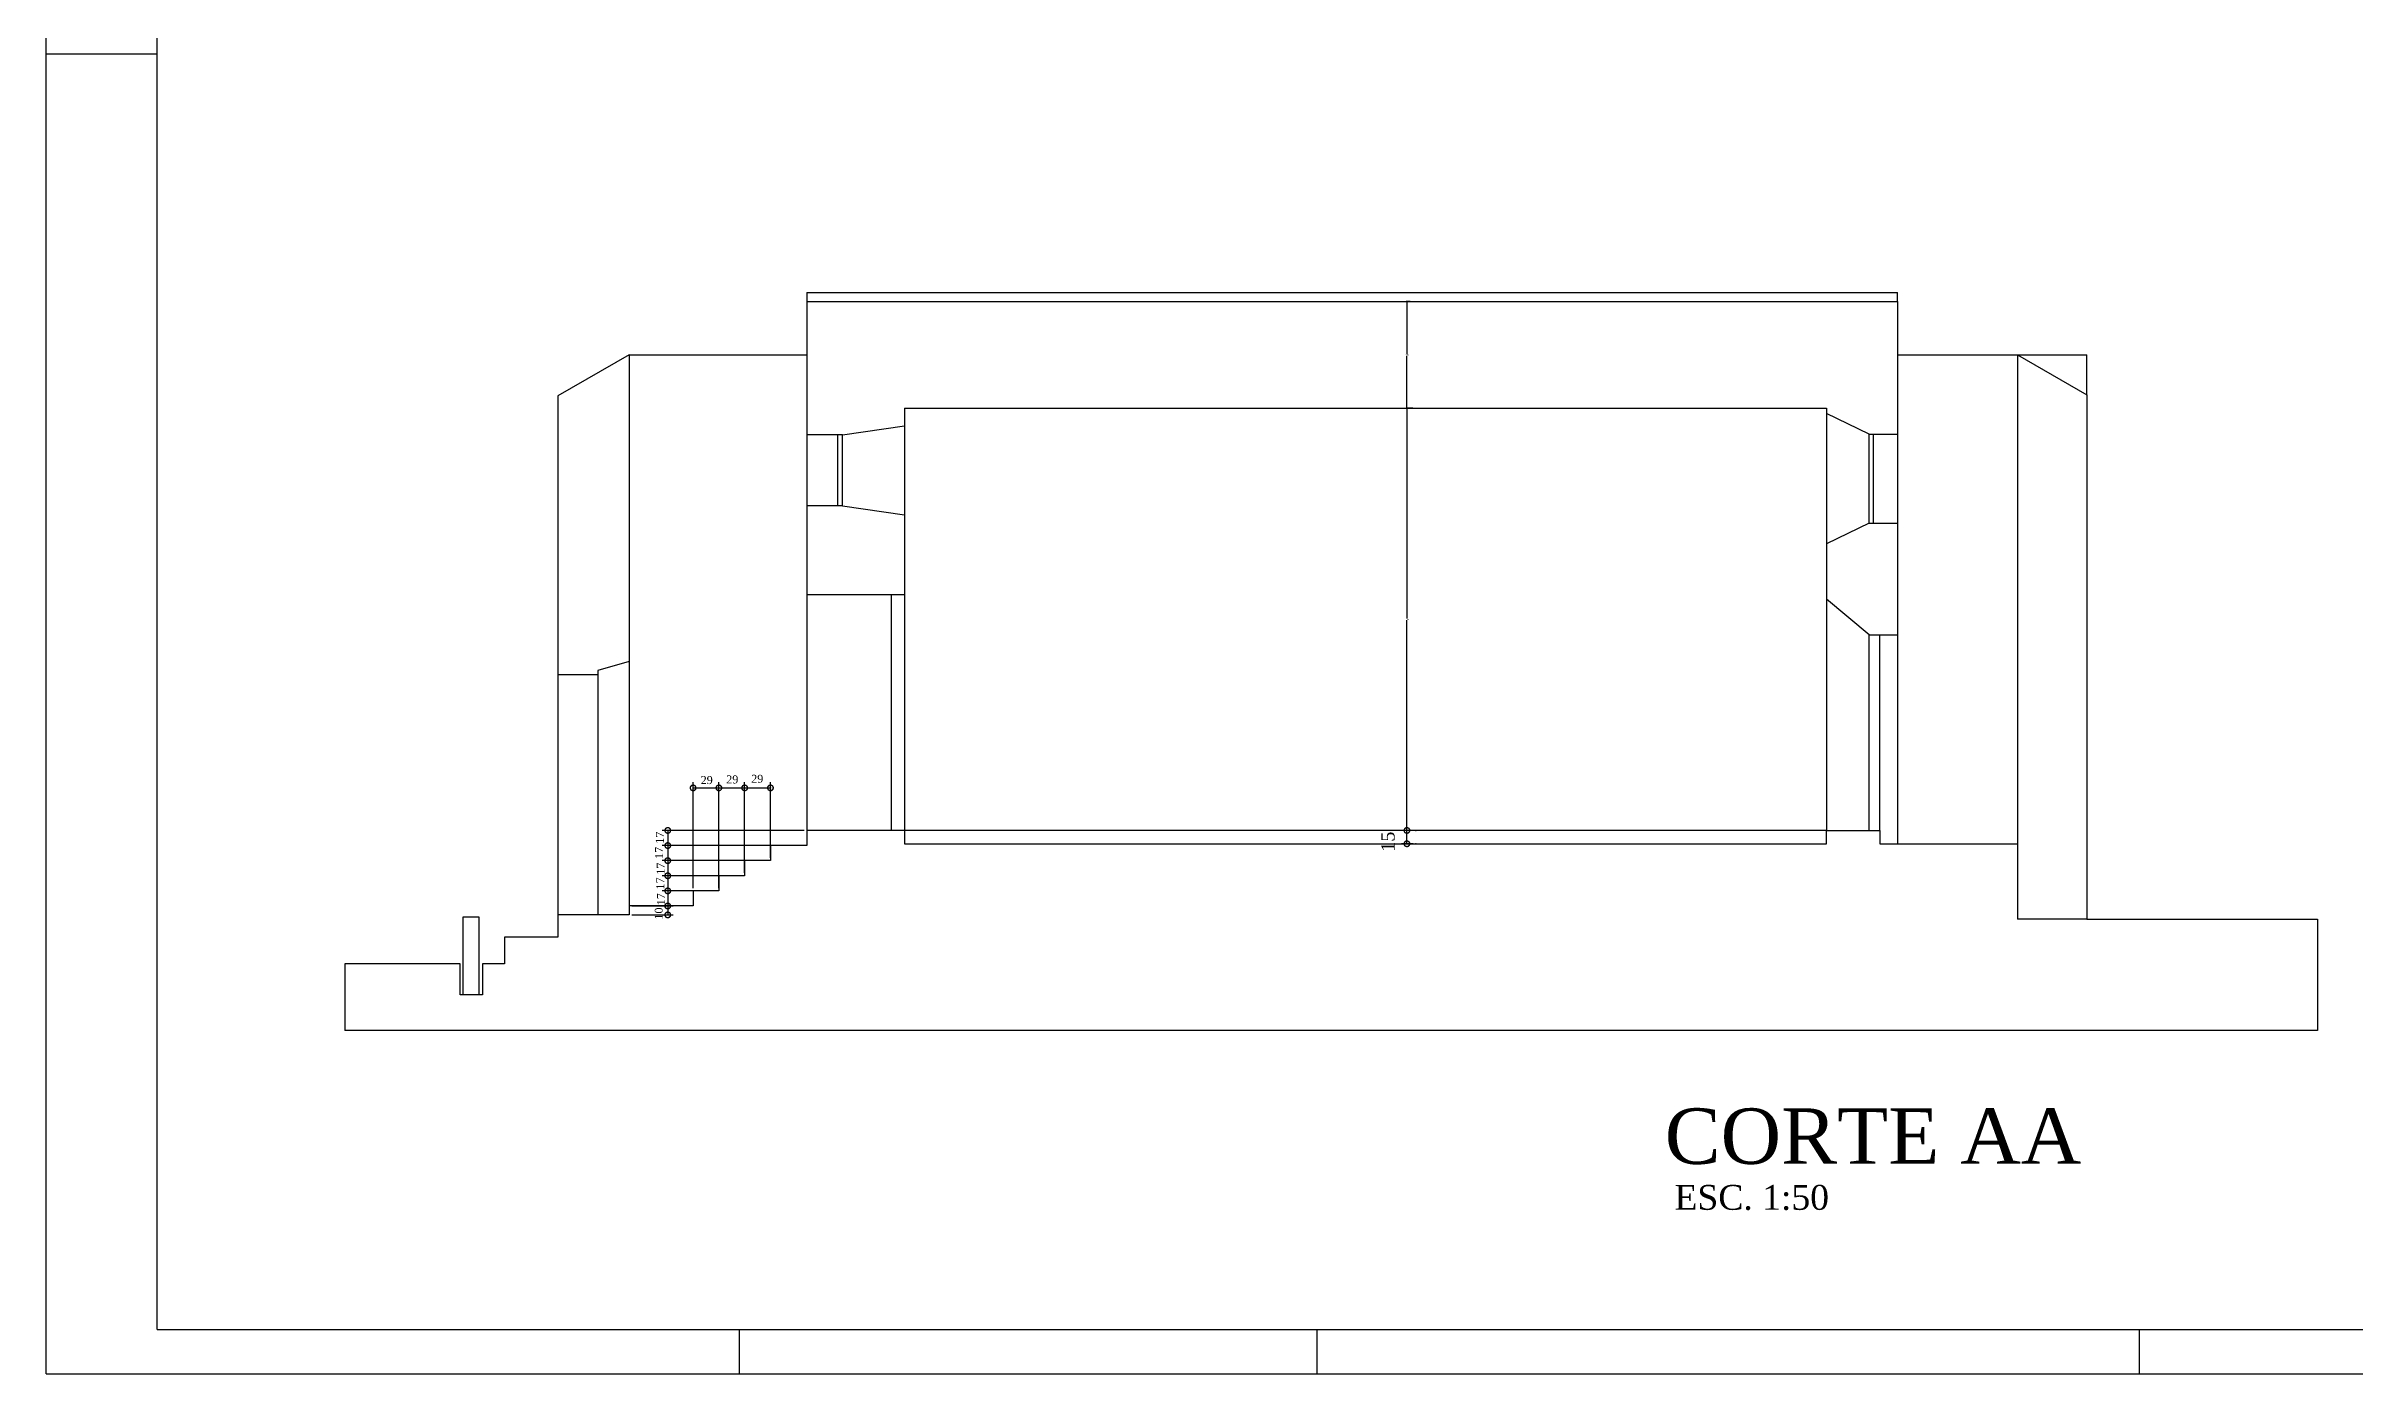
# Model space of a CAD drawing. Extents: x -873 to 2093, y -1229 to 202.
# Drawn here: x 146 to 665, y -401 to -102 of the extents above; entities that cross this region are included whole.
import ezdxf

# ---------------------------------------------------------------- set-up
doc = ezdxf.new("R2010")
doc.units = 0
doc.header["$MEASUREMENT"] = 0
doc.layers.get('0').update_dxf_attribs({"linetype": 'CONTINUOUS'})
doc.layers.get('DEFPOINTS').update_dxf_attribs({"linetype": 'CONTINUOUS'})
for name, color, linetype in [('COTAS', 1, 'CONTINUOUS'), ('ESQUADRIAS', 2, 'CONTINUOUS'), ('MARGEXT', 2, 'CONTINUOUS'), ('MARGINT', 6, 'CONTINUOUS'), ('PAREDE', 1, 'CONTINUOUS')]:
    doc.layers.add(name, color=color, linetype=linetype)
doc.styles.add('TIMES', font='TIMES.TTF')
doc.dimstyles.get("Standard").update_dxf_attribs({"dimtxt": 0.18, "dimasz": 0.18, "dimexe": 0.18, "dimexo": 0.0625, "dimgap": 0.09, "dimtad": 0, "dimtih": 1, "dimtoh": 1, "dimdec": 4, "dimzin": 0, "dimdsep": 46, "dimtxsty": 'STANDARD', "dimcen": 0.09, "dimadec": 0, "dimazin": 0, "dimtfac": 1, "dimtdec": 4, "dimtofl": 0, "dimtmove": 0, "dimatfit": 3, "dimfxl": 1, "dimtolj": 1, "dimtzin": 0, "dimarcsym": 0})

# ---------------------------------------------------------------- blocks, each defined once
blk = doc.blocks.new('_DOTSMALL')
at = {"color": 0, "linetype": 'ByBlock', "const_width": 0.5}
blk.add_lwpolyline([(-0.0625, 0, 1), (0.0625, 0, 1)], format="xyb", close=True, dxfattribs=at)
blk = doc.blocks.new('*D216')
at = {"color": 0, "linetype": 'ByBlock'}
for p, q in [((452.97, -183.24), (451.48, -183.24)), ((451.66, -183.42), (451.66, -230.56)), ((451.66, -278.06), (451.66, -230.92)), ((452.97, -278.24), (451.48, -278.24))]:
    blk.add_line(p, q, dxfattribs=at)
for points in [[(451.63, -183.42), (451.69, -183.42), (451.66, -183.24)], [(451.63, -278.06), (451.69, -278.06), (451.66, -278.24)]]:
    blk.add_solid(points, dxfattribs=at)
at = {"layer": 'DEFPOINTS', "color": 0, "linetype": 'ByBlock'}
for p in [(451.66, -183.24), (453.04, -183.24), (453.04, -278.24)]:
    blk.add_point(p, dxfattribs=at)
at = {"color": 0, "linetype": 'ByBlock', "insert": (451.66, -230.74), "char_height": 0.18, "attachment_point": 5}
blk.add_mtext('\\A1;95.0000', dxfattribs=at)
blk = doc.blocks.new('*D217')
at = {"color": 0, "linetype": 'ByBlock'}
for p, q in [((452.35, -159.24), (451.48, -159.24)), ((451.66, -159.42), (451.66, -171.06)), ((451.66, -183.06), (451.66, -171.42)), ((452.35, -183.24), (451.48, -183.24))]:
    blk.add_line(p, q, dxfattribs=at)
for points in [[(451.63, -159.42), (451.69, -159.42), (451.66, -159.24)], [(451.63, -183.06), (451.69, -183.06), (451.66, -183.24)]]:
    blk.add_solid(points, dxfattribs=at)
at = {"layer": 'DEFPOINTS', "color": 0, "linetype": 'ByBlock'}
for p in [(451.66, -159.24), (452.41, -159.24), (452.41, -183.24)]:
    blk.add_point(p, dxfattribs=at)
at = {"color": 0, "linetype": 'ByBlock', "insert": (451.66, -171.24), "char_height": 0.18, "attachment_point": 5}
blk.add_mtext('\\A1;24.0000', dxfattribs=at)

msp = doc.modelspace()

# ---------------------------------------------------------------- linework, layer by layer
at = {"color": 0, "linetype": 'ByBlock'}
for p, q in [((277.278449, -295.239666), (286.602758, -295.239666)), ((290.428449, -295.239666), (284.102758, -295.239666))]:
    msp.add_line(p, q, dxfattribs=at)
at = {"layer": 'COTAS', "linetype": 'ByBlock'}
for p, q in [((291.053449, -291.214666), (291.053449, -267.413303)), ((291.053449, -268.663303), (296.853449, -268.663303)), ((296.853449, -291.214666), (296.853449, -267.413303)), ((296.853449, -287.814666), (296.853449, -267.413303)), ((296.853449, -268.663303), (302.653449, -268.663303)), ((302.653449, -287.814666), (302.653449, -267.413303)), ((302.653449, -284.414666), (302.653449, -267.413303)), ((302.653449, -268.663303), (308.453449, -268.663303)), ((308.453449, -284.414666), (308.453449, -267.413303)), ((316.028449, -278.239666), (284.102758, -278.239666)), ((285.352758, -278.239666), (285.352758, -281.639666)), ((453.035112, -278.239666), (450.413446, -278.239666)), ((451.663446, -281.239666), (451.663446, -278.239666)), ((316.028449, -281.639666), (284.102758, -281.639666)), ((307.828449, -281.639666), (284.102758, -281.639666)), ((302.028449, -285.039666), (284.102758, -285.039666)), ((307.828449, -285.039666), (284.102758, -285.039666)), ((285.352758, -281.639666), (285.352758, -285.039666)), ((285.352758, -285.039666), (285.352758, -288.439666)), ((453.035112, -281.239666), (450.413446, -281.239666)), ((296.228449, -288.439666), (284.102758, -288.439666)), ((302.028449, -288.439666), (284.102758, -288.439666)), ((285.352758, -288.439666), (285.352758, -291.839666)), ((296.228449, -291.839666), (284.102758, -291.839666)), ((290.428449, -291.839666), (284.102758, -291.839666)), ((285.352758, -291.839666), (285.352758, -295.239666)), ((285.352758, -295.239666), (285.352758, -297.239666)), ((277.278449, -297.239666), (286.602758, -297.239666))]:
    msp.add_line(p, q, dxfattribs=at)
for p in [(296.853449, -268.663303), (302.653449, -268.663303), (308.453449, -268.663303), (451.663446, -278.239666), (453.660112, -278.239666), (285.352758, -281.639666), (285.352758, -285.039666), (453.660112, -281.239666), (285.352758, -288.439666), (285.352758, -291.839666), (285.352758, -295.239666), (285.352758, -297.239666)]:
    msp.add_point(p, dxfattribs=at)
at = {"layer": 'DEFPOINTS', "color": 0, "linetype": 'ByBlock'}
for p in [(316.653449, -278.239666), (302.653449, -285.039666), (302.653449, -285.039666), (308.453449, -281.639666), (308.453449, -285.039666), (308.453449, -285.039666), (316.653449, -281.639666), (296.853449, -288.439666), (296.853449, -288.439666), (302.653449, -288.439666), (302.653449, -288.439666), (276.653449, -295.239666), (291.053449, -291.839666), (291.053449, -291.839666), (291.053449, -295.239666), (296.853449, -291.839666), (296.853449, -291.839666), (276.653449, -297.239666)]:
    msp.add_point(p, dxfattribs=at)
at = {"layer": 'ESQUADRIAS', "color": 4}
for p, q in [((546.053449, -184.411268), (546.053449, -213.782812)), ((562.053449, -189.09704), (562.053449, -209.09704)), ((546.053449, -226.239666), (546.053449, -278.239666)), ((562.053449, -234.239666), (562.053449, -281.239666))]:
    msp.add_line(p, q, dxfattribs=at)
at = {"layer": 'ESQUADRIAS'}
for p, q in [((555.653449, -209.09704), (555.653449, -189.09704)), ((556.653449, -209.09704), (556.653449, -189.09704)), ((269.653449, -243.239666), (269.653449, -297.239666)), ((276.653449, -240.239666), (276.653449, -295.239666))]:
    msp.add_line(p, q, dxfattribs=at)
at = {"layer": 'ESQUADRIAS', "color": 2}
for p, q in [((555.653449, -278.239666), (555.653449, -234.239666)), ((558.053449, -278.239666), (558.053449, -234.239666))]:
    msp.add_line(p, q, dxfattribs=at)
at = {"layer": 'ESQUADRIAS', "color": 4}
for points in [[(316.653449, -189.239666), (316.653449, -205.239666)], [(338.653449, -187.239666), (338.653449, -207.239666)], [(316.653449, -225.239666), (316.653449, -278.239666)]]:
    msp.add_lwpolyline(points, dxfattribs=at)
at = {"layer": 'ESQUADRIAS'}
for points in [[(323.653449, -205.239666), (323.653449, -189.239666)], [(324.653449, -205.239666), (324.653449, -189.239666)], [(335.653449, -225.239666), (335.653449, -278.239666)], [(338.653449, -225.239666), (338.653449, -278.239666)]]:
    msp.add_lwpolyline(points, dxfattribs=at)
at = {"layer": 'MARGEXT'}
for p, q in [((145.500001, -400.5), (145.500001, 193.5)), ((145.500001, -103.5), (170.500001, -103.5)), ((301.500001, -400.5), (301.500001, -390.5)), ((431.500001, -400.5), (431.500001, -390.5)), ((616.500001, -400.5), (616.500001, -390.5)), ((145.500001, -400.5), (986.500001, -400.5))]:
    msp.add_line(p, q, dxfattribs=at)
at = {"layer": 'MARGINT'}
for q in [(170.500001, 183.5), (976.500001, -390.5)]:
    msp.add_line((170.500001, -390.5), q, dxfattribs=at)
at = {"layer": 'PAREDE', "color": 1}
for p, q in [((316.653449, -157.239666), (562.053449, -157.239666)), ((316.653449, -157.239666), (316.653449, -159.239666)), ((562.053449, -159.239666), (562.053449, -157.239666))]:
    msp.add_line(p, q, dxfattribs=at)
at = {"layer": 'PAREDE'}
for p, q in [((316.653449, -159.239666), (562.053449, -159.239666)), ((316.653449, -159.239666), (316.653449, -189.239666)), ((562.053449, -159.239666), (562.053449, -189.09704)), ((276.653449, -171.239666), (260.653449, -180.470435)), ((276.653449, -171.239666), (276.653449, -240.239666)), ((589.053449, -171.239666), (604.653449, -180.239666)), ((589.053449, -171.239666), (589.053449, -298.239666)), ((260.653449, -180.470435), (260.653449, -243.239666)), ((604.653449, -180.239666), (604.653449, -298.239666)), ((338.653449, -183.239666), (546.053449, -183.239666)), ((338.653449, -183.239666), (338.653449, -187.739666)), ((546.053449, -183.239666), (546.053449, -184.411268)), ((555.653449, -189.09704), (546.053449, -184.411268)), ((555.653449, -189.09704), (562.053449, -189.09704)), ((555.653449, -209.09704), (546.053449, -213.782812)), ((555.653449, -209.09704), (562.053449, -209.09704)), ((562.053449, -209.09704), (562.053449, -234.239666)), ((546.053449, -213.782812), (546.053449, -226.239666)), ((555.653449, -234.239666), (546.053449, -226.239666)), ((555.653449, -234.239666), (562.053449, -234.239666)), ((546.053449, -281.239666), (546.053449, -278.239666)), ((546.053449, -278.239666), (558.053449, -278.239666)), ((558.053449, -278.239666), (558.053449, -281.239666)), ((338.653449, -281.239666), (546.053449, -281.239666)), ((558.053449, -281.239666), (589.053449, -281.239666)), ((276.653449, -295.239666), (276.653449, -297.239666)), ((260.653449, -297.239666), (260.653449, -302.239666)), ((604.653449, -298.239666), (589.053449, -298.239666)), ((604.653449, -298.239666), (656.518202, -298.239666)), ((656.518202, -298.239666), (656.518202, -323.239666)), ((248.653449, -302.239666), (248.653449, -308.239666)), ((260.653449, -302.239666), (248.653449, -302.239666)), ((238.653449, -308.239666), (212.673173, -308.239666)), ((212.673173, -308.239666), (212.673173, -323.239666)), ((238.653449, -315.239666), (238.653449, -308.239666)), ((243.653449, -308.239666), (243.653449, -315.239666)), ((248.653449, -308.239666), (243.653449, -308.239666)), ((243.653449, -315.239666), (238.653449, -315.239666)), ((656.518202, -323.239666), (212.673173, -323.239666))]:
    msp.add_line(p, q, dxfattribs=at)
at = {"layer": 'PAREDE', "color": 2}
for p in [(562.053449, -171.239666), (604.653449, -180.239666)]:
    msp.add_line(p, (604.653449, -171.239666), dxfattribs=at)
at = {"layer": 'PAREDE', "color": 4}
for p, q in [((260.653449, -243.239666), (260.653449, -297.239666)), ((546.053449, -278.239666), (338.653449, -278.239666))]:
    msp.add_line(p, q, dxfattribs=at)
at = {"layer": 'PAREDE', "color": 2}
msp.add_lwpolyline([(276.653449, -171.239666), (316.653449, -171.239666)], dxfattribs=at)
at = {"layer": 'PAREDE'}
for points in [[(324.653449, -189.239666), (316.653449, -189.239666)], [(324.653449, -189.239666), (338.653449, -187.239666)], [(316.653449, -205.239666), (316.653449, -225.239666)], [(324.653449, -205.239666), (316.653449, -205.239666)], [(324.653449, -205.239666), (338.653449, -207.239666)], [(338.653449, -207.239666), (338.653449, -225.239666)], [(338.653449, -225.239666), (316.653449, -225.239666)], [(269.653449, -243.239666), (260.653449, -243.239666)], [(276.653449, -240.239666), (269.653449, -242.239666)], [(269.653449, -242.239666), (269.653449, -243.239666)], [(338.653449, -278.239666), (316.653449, -278.239666)], [(316.653449, -278.239666), (316.653449, -281.639666)], [(338.653449, -278.239666), (316.653449, -278.239666)], [(338.653449, -278.239666), (338.653449, -281.239666)], [(308.453449, -285.039666), (302.653449, -285.039666)], [(302.653449, -285.039666), (302.653449, -288.439666)], [(316.653449, -281.639666), (308.453449, -281.639666)], [(308.453449, -281.639666), (308.453449, -285.039666)], [(302.653449, -288.439666), (296.853449, -288.439666)], [(296.853449, -288.439666), (296.853449, -291.839666)], [(291.053449, -295.239666), (276.653449, -295.239666)], [(296.853449, -291.839666), (291.053449, -291.839666)], [(291.053449, -291.839666), (291.053449, -295.239666)], [(276.653449, -297.239666), (260.653449, -297.239666)]]:
    msp.add_lwpolyline(points, dxfattribs=at)
at = {"layer": 'PAREDE', "color": 4}
msp.add_lwpolyline([(242.881791, -315.239666), (239.31634, -315.239666), (239.31634, -297.641559), (242.881791, -297.641559)], close=True, dxfattribs=at)

# ---------------------------------------------------------------- block references
at = {"layer": 'COTAS', "linetype": 'ByBlock', "xscale": 2.5, "yscale": 2.5, "zscale": 2.5}
for p, rotation in [((291.053449, -268.663303), 180), ((296.853449, -268.663303), 180), ((302.653449, -268.663303), 180), ((285.352758, -278.239666), 90), ((451.663446, -278.239666), 90), ((451.663446, -281.239666), 270), ((285.352758, -281.639666), 90), ((285.352758, -281.639666), 270), ((285.352758, -285.039666), 90), ((285.352758, -285.039666), 270), ((285.352758, -288.439666), 90), ((285.352758, -288.439666), 270), ((285.352758, -291.839666), 270), ((285.352758, -291.839666), 90), ((285.352758, -295.239666), 270), ((285.352758, -295.239666), 90), ((285.352758, -297.239666), 270)]:
    msp.add_blockref('_DOTSMALL', p, dxfattribs=dict(at, rotation=rotation))
for p in [(296.853449, -268.663303), (302.653449, -268.663303), (308.453449, -268.663303)]:
    msp.add_blockref('_DOTSMALL', p, dxfattribs=at)

# ---------------------------------------------------------------- texts
at = {"style": 'TIMES'}
for s, height, p in [('CORTE AA', 12.48, (509.667236, -353.250787)), ('ESC. 1:50', 5.6, (511.84487, -363.597345))]:
    msp.add_text(s, height=height, dxfattribs=at).set_placement(p)
at = {"layer": 'COTAS', "style": 'TIMES'}
msp.add_text('17', height=1.8, rotation=90, dxfattribs=at).set_placement((284.476479, -281.24272))
at = {"layer": 'COTAS', "linetype": 'ByBlock', "char_height": 1.8, "attachment_point": 5, "style": 'TIMES'}
for insert in [(294.117984, -266.916171), (299.870178, -266.774311), (305.480365, -266.632445)]:
    msp.add_mtext('\\A1;29', dxfattribs=dict(at, insert=insert))
at = {"layer": 'COTAS', "linetype": 'ByBlock', "attachment_point": 5, "rotation": 90, "style": 'TIMES'}
for s, insert, char_height in [('\\A1;15', (447.408254, -280.780939), 3), ('\\A1;17', (283.412828, -283.289877), 1.8), ('\\A1;17', (283.776472, -286.855576), 1.8), ('\\A1;17', (283.646063, -290.177008), 1.8), ('\\A1;10', (283.34771, -296.936042), 1.8), ('\\A1;17', (283.846698, -293.720162), 1.8)]:
    msp.add_mtext(s, dxfattribs=dict(at, insert=insert, char_height=char_height))

# ---------------------------------------------------------------- dimensions: what is measured, and where the dimension line sits
at = {"layer": 'COTAS'}
for base, p1, p2, picture, middle in [((451.663446, -159.239666), (452.410112, -183.239666), (452.410112, -159.239666), '*D217', (451.663446, -171.239666)), ((451.663446, -183.239666), (453.035112, -278.239666), (453.035112, -183.239666), '*D216', (451.663446, -230.739666))]:
    dim = msp.add_linear_dim(base=base, p1=p1, p2=p2, angle=90, dimstyle='STANDARD', override={"dimscale": 1}, dxfattribs=at)
    dim.commit()
    dim.dimension.update_dxf_attribs({"geometry": picture, "text_midpoint": middle})

doc.saveas('drawing.dxf')
